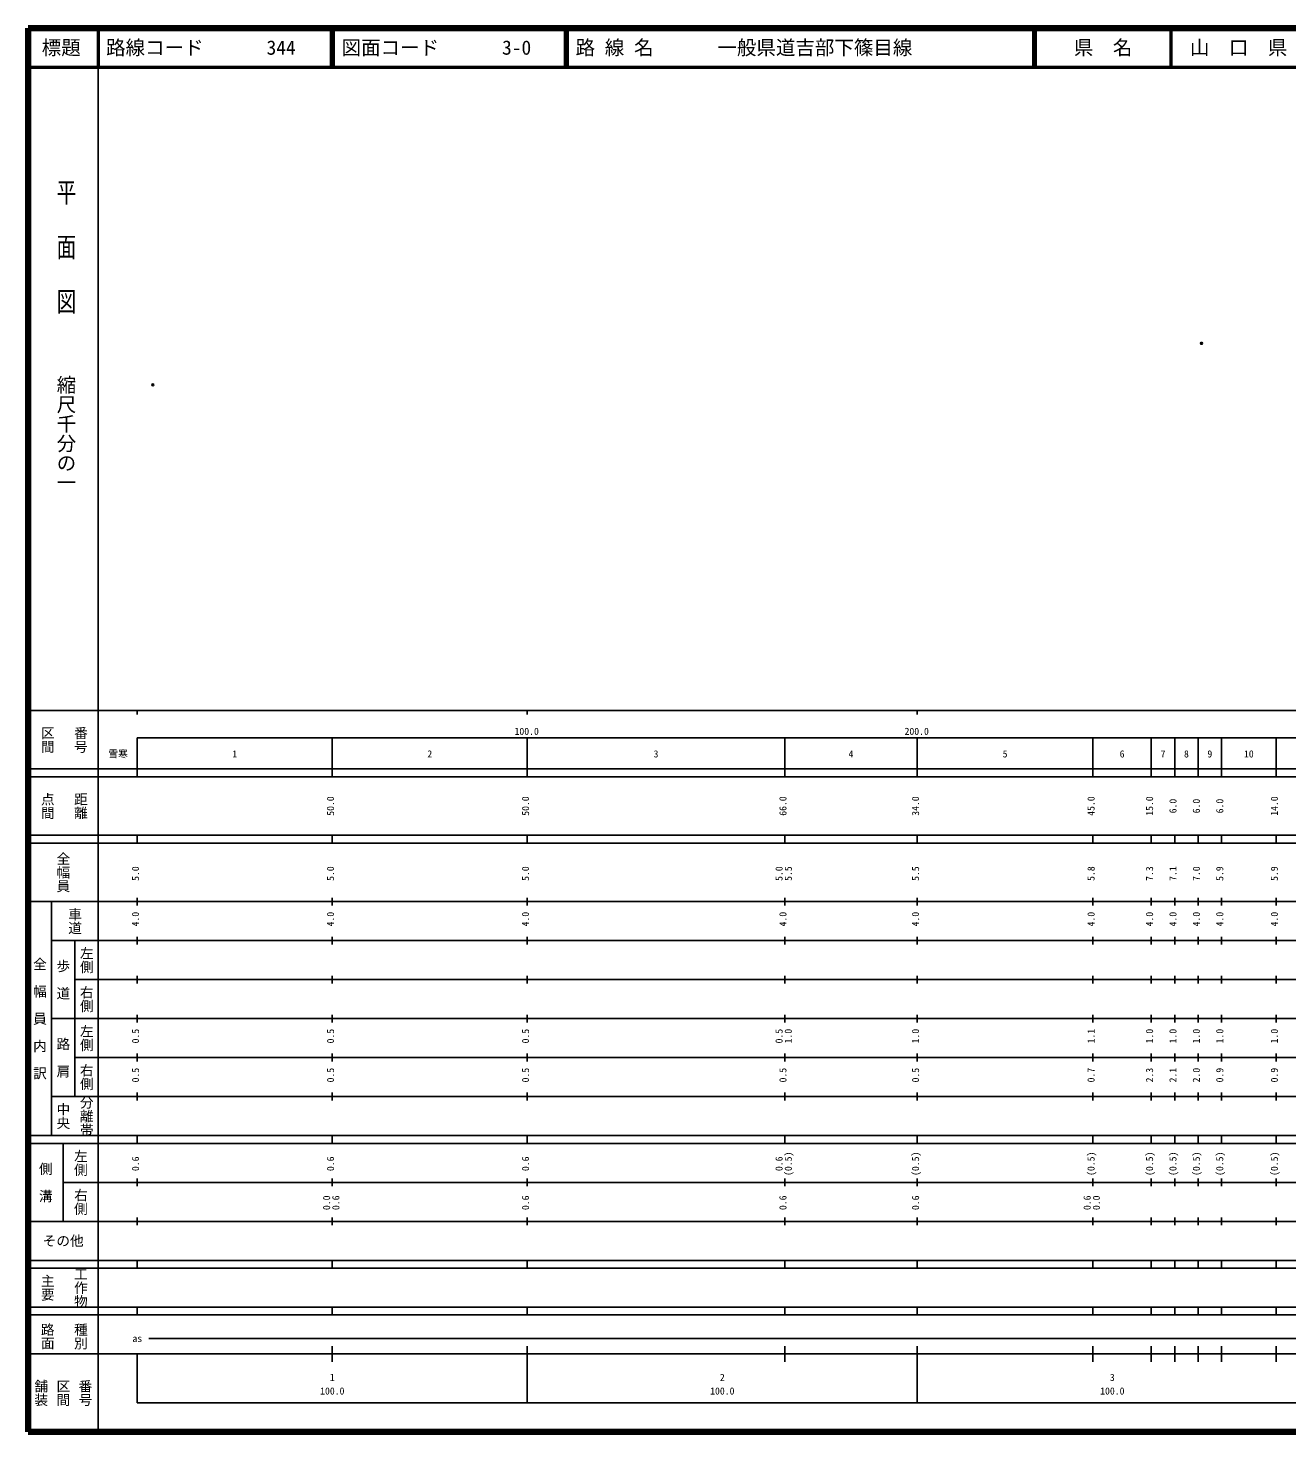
# Model space of a CAD drawing. Units: millimetres on the paper. Extents: x 40 to 680, y 20 to 380.
# Drawn here: x 40 to 362.8, y 20 to 380 of the extents above; entities that cross this region are included whole.
import ezdxf
from ezdxf.enums import TextEntityAlignment as Align

# ---------------------------------------------------------------- set-up
doc = ezdxf.new("R2010")
doc.units = ezdxf.units.MM
doc.header["$PDMODE"] = 32
doc.header["$PDSIZE"] = 0.5
doc.layers.add('M-OTRS', color=6, linetype='Continuous')
doc.layers.add('M-TTL-TXT', color=7, linetype='Continuous')
for name, color, linetype, lineweight in [('M-TTL', 2, 'Continuous', 140), ('M-TTL-BAND', 7, 'Continuous', 25), ('M-TTL-LINE', 7, 'Continuous', 50)]:
    doc.layers.add(name, color=color, linetype=linetype, lineweight=lineweight)
doc.styles.add('@ＭＳ ゴシック', font='')
doc.styles.add('ＭＳ ゴシック', font='')
doc.styles.get('@ＭＳ ゴシック').set_extended_font_data('@MS Gothic')
doc.styles.get('ＭＳ ゴシック').set_extended_font_data('MS Gothic')

msp = doc.modelspace()

# ---------------------------------------------------------------- linework, layer by layer
at = {"layer": 'M-OTRS'}
for p in [(340.864, 299.157), (71.967, 288.525)]:
    msp.add_point(p, dxfattribs=at)
at = {"layer": 'M-TTL'}
for p, q in [((40, 380), (40, 20)), ((680, 380), (40, 380)), ((40, 20), (680, 20))]:
    msp.add_line(p, q, dxfattribs=at)
at = {"layer": 'M-TTL-BAND'}
for p, q in [((58, 370), (58, 20)), ((40, 205), (579, 205)), ((68, 205), (68, 204)), ((168, 205), (168, 204)), ((268, 205), (268, 204)), ((68, 198), (579, 198)), ((68, 198), (68, 188)), ((118, 188), (118, 198)), ((168, 188), (168, 198)), ((234, 188), (234, 198)), ((268, 188), (268, 198)), ((313, 188), (313, 198)), ((328, 188), (328, 198)), ((334, 188), (334, 198)), ((340, 188), (340, 198)), ((346, 188), (346, 198)), ((360, 188), (360, 198)), ((40, 190), (579, 190)), ((40, 188), (579, 188)), ((40, 173), (579, 173)), ((68, 171), (68, 173)), ((118, 171), (118, 173)), ((168, 171), (168, 173)), ((234, 171), (234, 173)), ((268, 171), (268, 173)), ((313, 171), (313, 173)), ((328, 171), (328, 173)), ((334, 171), (334, 173)), ((340, 171), (340, 173)), ((346, 171), (346, 173)), ((360, 171), (360, 173)), ((40, 171), (579, 171)), ((40, 156), (579, 156)), ((46, 96), (46, 156)), ((68, 155), (68, 157)), ((118, 155), (118, 157)), ((168, 155), (168, 157)), ((234, 155), (234, 157)), ((268, 155), (268, 157)), ((313, 155), (313, 157)), ((328, 155), (328, 157)), ((334, 155), (334, 157)), ((340, 155), (340, 157)), ((346, 155), (346, 157)), ((360, 155), (360, 157)), ((46, 146), (579, 146)), ((52, 146), (52, 106)), ((68, 145), (68, 147)), ((118, 145), (118, 147)), ((168, 145), (168, 147)), ((234, 145), (234, 147)), ((268, 145), (268, 147)), ((313, 145), (313, 147)), ((328, 145), (328, 147)), ((334, 145), (334, 147)), ((340, 145), (340, 147)), ((346, 145), (346, 147)), ((360, 145), (360, 147)), ((68, 135), (68, 137)), ((118, 135), (118, 137)), ((168, 135), (168, 137)), ((234, 135), (234, 137)), ((268, 135), (268, 137)), ((313, 135), (313, 137)), ((328, 135), (328, 137)), ((334, 135), (334, 137)), ((340, 135), (340, 137)), ((346, 135), (346, 137)), ((360, 135), (360, 137)), ((52, 136), (579, 136)), ((46, 126), (579, 126)), ((68, 125), (68, 127)), ((118, 125), (118, 127)), ((168, 125), (168, 127)), ((234, 125), (234, 127)), ((268, 125), (268, 127)), ((313, 125), (313, 127)), ((328, 125), (328, 127)), ((334, 125), (334, 127)), ((340, 125), (340, 127)), ((346, 125), (346, 127)), ((360, 125), (360, 127)), ((52, 116), (579, 116)), ((68, 115), (68, 117)), ((118, 115), (118, 117)), ((168, 115), (168, 117)), ((234, 115), (234, 117)), ((268, 115), (268, 117)), ((313, 115), (313, 117)), ((328, 115), (328, 117)), ((334, 115), (334, 117)), ((340, 115), (340, 117)), ((346, 115), (346, 117)), ((360, 115), (360, 117)), ((46, 106), (579, 106)), ((68, 105), (68, 107)), ((118, 105), (118, 107)), ((168, 105), (168, 107)), ((234, 105), (234, 107)), ((268, 105), (268, 107)), ((313, 105), (313, 107)), ((328, 105), (328, 107)), ((334, 105), (334, 107)), ((340, 105), (340, 107)), ((346, 105), (346, 107)), ((360, 105), (360, 107)), ((40, 96), (579, 96)), ((40, 94), (579, 94)), ((49, 94), (49, 74)), ((68, 94), (68, 96)), ((118, 94), (118, 96)), ((168, 94), (168, 96)), ((234, 94), (234, 96)), ((268, 94), (268, 96)), ((313, 94), (313, 96)), ((328, 94), (328, 96)), ((334, 94), (334, 96)), ((340, 94), (340, 96)), ((346, 94), (346, 96)), ((360, 94), (360, 96)), ((49, 84), (579, 84)), ((68, 83), (68, 85)), ((118, 83), (118, 85)), ((168, 83), (168, 85)), ((234, 83), (234, 85)), ((268, 83), (268, 85)), ((313, 83), (313, 85)), ((328, 83), (328, 85)), ((334, 83), (334, 85)), ((340, 83), (340, 85)), ((346, 83), (346, 85)), ((360, 83), (360, 85)), ((40, 74), (579, 74)), ((68, 73), (68, 75)), ((118, 73), (118, 75)), ((168, 73), (168, 75)), ((234, 73), (234, 75)), ((268, 73), (268, 75)), ((313, 73), (313, 75)), ((328, 73), (328, 75)), ((334, 73), (334, 75)), ((340, 73), (340, 75)), ((346, 73), (346, 75)), ((360, 73), (360, 75)), ((40, 64), (579, 64)), ((40, 62), (579, 62)), ((68, 62), (68, 64)), ((118, 62), (118, 64)), ((168, 62), (168, 64)), ((234, 62), (234, 64)), ((268, 62), (268, 64)), ((313, 62), (313, 64)), ((328, 62), (328, 64)), ((334, 62), (334, 64)), ((340, 62), (340, 64)), ((346, 62), (346, 64)), ((360, 62), (360, 64)), ((40, 52), (579, 52)), ((68, 50), (68, 52)), ((118, 50), (118, 52)), ((168, 50), (168, 52)), ((234, 50), (234, 52)), ((268, 50), (268, 52)), ((313, 50), (313, 52)), ((328, 50), (328, 52)), ((334, 50), (334, 52)), ((340, 50), (340, 52)), ((346, 50), (346, 52)), ((360, 50), (360, 52)), ((40, 50), (579, 50)), ((71, 44), (565, 44)), ((40, 40), (579, 40)), ((68, 40), (68, 27.5)), ((118, 38), (118, 42)), ((168, 27.5), (168, 42)), ((234, 38), (234, 42)), ((268, 27.5), (268, 42)), ((313, 38), (313, 42)), ((328, 38), (328, 42)), ((334, 38), (334, 42)), ((340, 38), (340, 42)), ((346, 38), (346, 42)), ((360, 38), (360, 42)), ((68, 27.5), (579, 27.5))]:
    msp.add_line(p, q, dxfattribs=at)
at = {"layer": 'M-TTL-LINE'}
for p, q in [((58, 380), (58, 370)), ((117.75, 380), (117.75, 370)), ((118.25, 380), (118.25, 370)), ((177.75, 380), (177.75, 370)), ((178.25, 380), (178.25, 370)), ((297.75, 380), (297.75, 370)), ((298.25, 380), (298.25, 370)), ((333, 380), (333, 370)), ((40, 370), (680, 370))]:
    msp.add_line(p, q, dxfattribs=at)

# ---------------------------------------------------------------- texts
at = {"layer": 'M-TTL-BAND', "style": '@ＭＳ ゴシック', "width": 1.4}
msp.add_text('平  面  図', height=3.666, rotation=270, dxfattribs=at).set_placement((49.777, 306.475), align=Align.MIDDLE_RIGHT)
at = {"layer": 'M-TTL-BAND', "style": '@ＭＳ ゴシック'}
msp.add_text('縮尺千分の一', height=3.666, rotation=270, dxfattribs=at).set_placement((49.777, 261.03), align=Align.MIDDLE_RIGHT)
for s, p in [('区間', (45, 197.5)), ('番号', (53.5, 197.5)), ('点間', (45, 180.5)), ('距離', (53.5, 180.5)), ('全幅員', (49, 163.5)), ('車道', (52, 151)), ('左側', (55, 141)), ('全\u3000幅\u3000員\u3000内\u3000訳', (43, 126)), ('歩\u3000道', (49, 136)), ('右側', (55, 131)), ('左側', (55, 121)), ('路\u3000肩', (49, 116)), ('右側', (55, 111)), ('分離帯', (55, 101)), ('中央', (49, 101)), ('左側', (53.5, 89)), ('側\u3000溝', (44.5, 84)), ('右側', (53.5, 79)), ('工作物', (53.5, 57)), ('主要', (45, 57)), ('路面', (45, 44.5)), ('種別', (53.5, 44.5)), ('舗装', (43.333, 30)), ('区間', (49, 30)), ('番号', (54.667, 30))]:
    msp.add_text(s, height=2.566, rotation=270, dxfattribs=at).set_placement(p, align=Align.MIDDLE_CENTER)
at = {"layer": 'M-TTL-BAND', "style": 'ＭＳ ゴシック'}
for s, p in [('100.0', (167.844, 198.195)), ('200.0', (267.844, 198.195)), ('雪寒', (63.079, 192.405)), ('1', (93, 192.405)), ('2', (143, 192.405)), ('3', (201, 192.405)), ('4', (251, 192.405)), ('5', (290.5, 192.405)), ('6', (320.5, 192.405)), ('7', (331, 192.405)), ('8', (337, 192.405)), ('9', (343, 192.405)), ('10', (353, 192.405)), ('as', (68, 42.5)), ('1', (118, 32.523)), ('2', (218, 32.523)), ('3', (318, 32.523)), ('100.0', (118, 29.033)), ('100.0', (218, 29.033)), ('100.0', (318, 29.033))]:
    msp.add_text(s, height=1.833, dxfattribs=at).set_placement(p, align=Align.BOTTOM_CENTER)
for s, p in [('50.0', (119, 180.5)), ('50.0', (169, 180.5)), ('66.0', (235, 180.5)), ('34.0', (269, 180.5)), ('45.0', (314, 180.5)), ('15.0', (329, 180.5)), ('6.0', (335, 180.5)), ('6.0', (341, 180.5)), ('6.0', (347, 180.5)), ('14.0', (361, 180.5)), ('5.0', (69, 163.174)), ('5.0', (119, 163.174)), ('5.0', (169, 163.174)), ('5.0', (234, 163.174)), ('5.5', (236.37, 163.174)), ('5.5', (269, 163.174)), ('5.8', (314, 163.174)), ('7.3', (329, 163.174)), ('7.1', (335, 163.174)), ('7.0', (341, 163.174)), ('5.9', (347, 163.174)), ('5.9', (361, 163.174)), ('4.0', (69, 151.5)), ('4.0', (119, 151.5)), ('4.0', (169, 151.5)), ('4.0', (235, 151.5)), ('4.0', (269, 151.5)), ('4.0', (314, 151.5)), ('4.0', (329, 151.5)), ('4.0', (335, 151.5)), ('4.0', (341, 151.5)), ('4.0', (347, 151.5)), ('4.0', (361, 151.5)), ('0.5', (69, 121.5)), ('0.5', (119, 121.5)), ('0.5', (169, 121.5)), ('0.5', (234, 121.5)), ('1.0', (236.37, 121.5)), ('1.0', (269, 121.5)), ('1.1', (314, 121.5)), ('1.0', (329, 121.5)), ('1.0', (335, 121.5)), ('1.0', (341, 121.5)), ('1.0', (347, 121.5)), ('1.0', (361, 121.5)), ('0.5', (69, 111.5)), ('0.5', (119, 111.5)), ('0.5', (169, 111.5)), ('0.5', (235, 111.5)), ('0.5', (269, 111.5)), ('0.7', (314, 111.5)), ('2.3', (329, 111.5)), ('2.1', (335, 111.5)), ('2.0', (341, 111.5)), ('0.9', (347, 111.5)), ('0.9', (361, 111.5)), ('0.6', (69, 88.764)), ('0.6', (119, 88.764)), ('0.6', (169, 88.764)), ('0.6', (234, 88.764)), ('(0.5)', (236.37, 88.764)), ('(0.5)', (269, 88.764)), ('(0.5)', (314, 88.764)), ('(0.5)', (329, 88.764)), ('(0.5)', (335, 88.764)), ('(0.5)', (341, 88.764)), ('(0.5)', (347, 88.764)), ('(0.5)', (361, 88.764)), ('0.0', (118, 78.764)), ('0.6', (120.37, 78.764)), ('0.6', (169, 78.764)), ('0.6', (235, 78.764)), ('0.6', (269, 78.764)), ('0.6', (313, 78.764)), ('0.0', (315.37, 78.764))]:
    msp.add_text(s, height=1.833, rotation=90, dxfattribs=at).set_placement(p, align=Align.BOTTOM_CENTER)
msp.add_text('その他', height=2.566, dxfattribs=at).set_placement((49, 69), align=Align.MIDDLE_CENTER)
at = {"layer": 'M-TTL-TXT', "style": 'ＭＳ ゴシック'}
for s, p in [('標題', (48.5, 375)), ('県\u3000名', (315.625, 375)), ('山\u3000口\u3000県', (350.375, 375))]:
    msp.add_text(s, height=3.666, dxfattribs=at).set_placement(p, align=Align.MIDDLE_CENTER)
for s, p in [('路線コード', (60, 375)), ('344', (101.142, 375)), ('図面コード', (120.38, 375)), ('3-0', (161.521, 375)), ('路 線 名', (180.38, 375)), ('一般県道吉部下篠目線', (216.734, 375))]:
    msp.add_text(s, height=3.666, dxfattribs=at).set_placement(p, align=Align.MIDDLE_LEFT)

doc.saveas('drawing.dxf')
